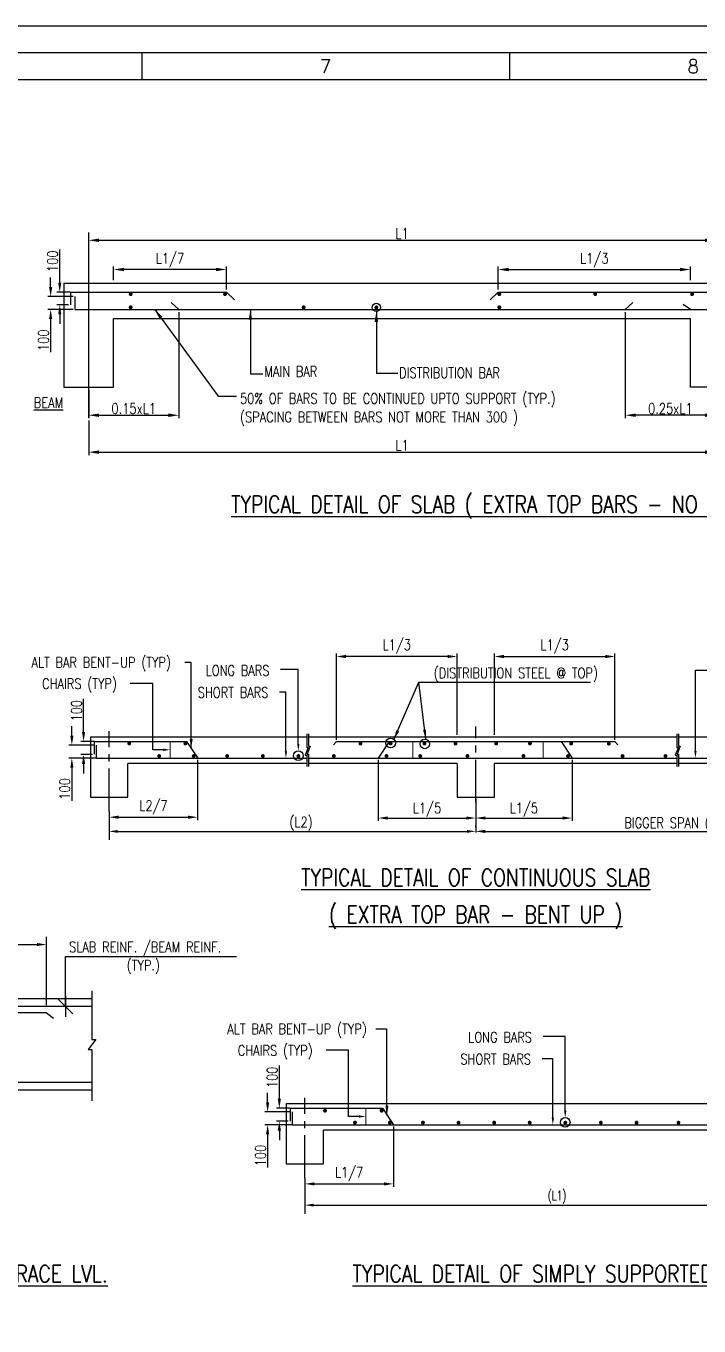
# Model space of a CAD drawing. Extents: x 455722 to 896904, y -439105 to -272741.
# Drawn here: x 567041 to 584731, y -306901 to -272741 of the extents above; entities that cross this region are included whole.
import ezdxf
from ezdxf.enums import TextEntityAlignment as Align

# ---------------------------------------------------------------- set-up
doc = ezdxf.new("R2010")
doc.units = 0
doc.header["$LTSCALE"] = 500
doc.header["$MEASUREMENT"] = 0
doc.linetypes.add('CENTER2', pattern=[1.125, 0.75, -0.125, 0.125, -0.125])
doc.layers.get('DEFPOINTS').update_dxf_attribs({"color": 4})
for name, color, linetype in [('BRAKE LINE', 8, 'Continuous'), ('CENTERLINE', 8, 'CENTER2'), ('col & circal', 8, 'CENTER2'), ('DIM', 5, 'Continuous'), ('dimention', 7, 'Continuous'), ('hat', 8, 'Continuous'), ('other', 5, 'Continuous'), ('PNA', 10, 'Continuous'), ('S-CONCRET LINE', 4, 'Continuous'), ('S-REINFORCEMENT', 6, 'Continuous'), ('S-SCHEDULE', 2, 'Continuous'), ('S-TEXT-1', 4, 'Continuous'), ('S-TITLE', 6, 'Continuous'), ('TXT', 4, 'Continuous')]:
    doc.layers.add(name, color=color, linetype=linetype)
doc.layers.add('LINE', color=253, linetype='Continuous', lineweight=18)
doc.styles.add('ROMANS', font='simplex.shx', dxfattribs={"width": 0.8, "height": 275, "bigfont": 'bigfont.shx'})
doc.styles.add('ROMENT', font='simplex.shx', dxfattribs={"bigfont": 'bigfont.shx'})
doc.dimstyles.new('5', dxfattribs={"dimtxt": 250, "dimasz": 250, "dimexe": 60, "dimexo": 60, "dimgap": 150, "dimtad": 1, "dimdec": 0, "dimlfac": 0.2, "dimzin": 0, "dimdsep": 46, "dimtxsty": 'ROMANS', "dimcen": -250, "dimclrd": 5, "dimclre": 5, "dimclrt": 4, "dimadec": 0, "dimazin": 0, "dimtfac": 1, "dimtdec": 0, "dimtix": 1, "dimtofl": 0, "dimtmove": 2, "dimatfit": 3, "dimfxl": 0, "dimtolj": 1, "dimtzin": 0, "dimarcsym": 0})
doc.dimstyles.new('Copy of INT2TIMES', dxfattribs={"dimtxt": 300, "dimasz": 275, "dimexe": 75, "dimexo": 75, "dimgap": 40, "dimtad": 1, "dimdec": 0, "dimlfac": 0.5, "dimrnd": 5, "dimzin": 0, "dimdsep": 46, "dimtxsty": 'ROMANS', "dimcen": -1, "dimclrd": 5, "dimclre": 5, "dimclrt": 4, "dimadec": 0, "dimazin": 0, "dimtfac": 1, "dimtdec": 0, "dimtix": 1, "dimtofl": 0, "dimtmove": 2, "dimatfit": 3, "dimfxl": 0, "dimtolj": 1, "dimtzin": 0, "dimarcsym": 0})
doc.dimstyles.new('Copy(2) of Standard', dxfattribs={"dimtxt": 300, "dimasz": 250, "dimexe": 75, "dimexo": 50, "dimgap": 50, "dimtad": 1, "dimdec": 0, "dimrnd": 5, "dimzin": 0, "dimdsep": 46, "dimtxsty": 'ROMANS', "dimcen": 0, "dimclrd": 5, "dimclre": 5, "dimclrt": 4, "dimadec": 0, "dimazin": 0, "dimtfac": 1, "dimtdec": 0, "dimtofl": 0, "dimtmove": 0, "dimatfit": 3, "dimfxl": 0, "dimtolj": 1, "dimtzin": 0, "dimarcsym": 0})
doc.dimstyles.new('dim25', dxfattribs={"dimtxt": 250, "dimasz": 250, "dimexe": 200, "dimexo": 200, "dimgap": 100, "dimtad": 1, "dimdec": 0, "dimlfac": 0.25, "dimzin": 0, "dimdsep": 46, "dimtxsty": 'ROMANS', "dimcen": 0, "dimclrd": 5, "dimclre": 5, "dimclrt": 4, "dimadec": 0, "dimazin": 0, "dimtfac": 1, "dimtdec": 0, "dimtix": 1, "dimtofl": 0, "dimtmove": 2, "dimatfit": 3, "dimfxl": 0, "dimtolj": 1, "dimtzin": 0, "dimlwd": -1, "dimlwe": -1, "dimarcsym": 0})
doc.dimstyles.new('INT$7', dxfattribs={"dimtxt": 9, "dimasz": 8, "dimexe": 8, "dimexo": 3, "dimgap": 2, "dimtad": 1, "dimdec": 0, "dimzin": 0, "dimdsep": 46, "dimtxsty": 'ROMANS', "dimblk": 'DIMTICK', "dimcen": -0.25, "dimclrd": 5, "dimclre": 5, "dimclrt": 4, "dimadec": 0, "dimazin": 0, "dimtfac": 1, "dimtdec": 0, "dimtix": 1, "dimtofl": 0, "dimtmove": 2, "dimatfit": 3, "dimldrblk": 'DIMTICK', "dimfxl": 0, "dimtolj": 1, "dimtzin": 0, "dimarcsym": 0})
doc.dimstyles.new('INT1', dxfattribs={"dimtxt": 250, "dimasz": 250, "dimexe": 150, "dimexo": 60, "dimgap": 75, "dimtad": 1, "dimdec": 0, "dimzin": 0, "dimdsep": 46, "dimtxsty": 'ROMANS', "dimcen": -250, "dimclrd": 5, "dimclre": 5, "dimclrt": 4, "dimadec": 0, "dimazin": 0, "dimtfac": 1, "dimtdec": 0, "dimtix": 1, "dimtofl": 0, "dimtmove": 2, "dimatfit": 3, "dimfxl": 0, "dimtolj": 1, "dimtzin": 0, "dimarcsym": 0})

# ---------------------------------------------------------------- blocks, each defined once
blk = doc.blocks.new('A1')
at = {"flags": 128}
blk.add_lwpolyline([(0, 0), (82779, 0), (82779, 58231), (0, 58231)], close=True, dxfattribs=at)
at = {"layer": 'PNA'}
for p, q in [((41389, 57739), (41389, 57247)), ((48124, 57739), (48124, 57247))]:
    blk.add_line(p, q, dxfattribs=at)
at = {"layer": 'PNA', "color": 1}
for points in [[(984, 492), (82287, 492), (82287, 57739), (984, 57739)], [(1969, 984), (81794, 984), (81794, 57247), (1969, 57247)]]:
    blk.add_lwpolyline(points, close=True, dxfattribs=at)
at = {"layer": 'PNA', "style": 'ROMANS'}
for s, p in [('7', (44757, 57493)), ('8', (51491, 57493))]:
    blk.add_text(s, height=246, dxfattribs=at).set_placement(p, align=Align.MIDDLE)
blk = doc.blocks.new('*D52')
at = {"layer": 'DEFPOINTS', "color": 0}
for p in [(588572, -293343), (578862, -293934), (588572, -293904)]:
    blk.add_point(p, dxfattribs=at)
at = {"layer": 'DIM', "color": 5, "lineweight": -2}
for p, q in [((578862, -293784), (578862, -293754)), ((588572, -293493), (588572, -294054)), ((579112, -293904), (588322, -293904))]:
    blk.add_line(p, q, dxfattribs=at)
at = {"layer": 'DIM', "color": 5}
for points in [[(579112, -293863), (579112, -293946), (578862, -293904)], [(588322, -293863), (588322, -293946), (588572, -293904)]]:
    blk.add_solid(points, dxfattribs=at)
blk = doc.blocks.new('*D53')
at = {"layer": 'DEFPOINTS', "color": 0, "linetype": 'ByBlock'}
for p in [(582521, -289309), (579353, -291416), (582521, -291545)]:
    blk.add_point(p, dxfattribs=at)
at = {"layer": 'TXT', "color": 5, "linetype": 'ByBlock', "lineweight": -2}
for p, q in [((579353, -291366), (579353, -289234)), ((582521, -291495), (582521, -289234))]:
    blk.add_line(p, q, dxfattribs=at)
at = {"layer": 'TXT', "color": 5, "lineweight": -2}
blk.add_line((579603, -289309), (582271, -289309), dxfattribs=at)
at = {"layer": 'TXT', "color": 5, "linetype": 'ByBlock'}
for points in [[(579603, -289267), (579603, -289351), (579353, -289309)], [(582271, -289267), (582271, -289351), (582521, -289309)]]:
    blk.add_solid(points, dxfattribs=at)
at = {"layer": 'TXT', "color": 4, "linetype": 'ByBlock', "insert": (580937, -289049), "char_height": 275, "attachment_point": 5, "style": 'ROMANS'}
blk.add_mtext('\\A1;L1/3', dxfattribs=at)
blk = doc.blocks.new('*D54')
at = {"layer": 'DEFPOINTS', "color": 0}
for p in [(581395, -291976), (578862, -293006), (581395, -293554)]:
    blk.add_point(p, dxfattribs=at)
at = {"layer": 'DIM', "color": 5, "lineweight": -2}
for p, q in [((581395, -292026), (581395, -293629)), ((578862, -293056), (578862, -293629)), ((579112, -293554), (581145, -293554))]:
    blk.add_line(p, q, dxfattribs=at)
at = {"layer": 'DIM', "color": 5}
for points in [[(579112, -293512), (579112, -293595), (578862, -293554)], [(581145, -293512), (581145, -293595), (581395, -293554)]]:
    blk.add_solid(points, dxfattribs=at)
at = {"layer": 'DIM', "color": 4, "insert": (580128, -293334), "char_height": 275, "attachment_point": 5, "style": 'ROMANS'}
blk.add_mtext('\\A1;L1/5', dxfattribs=at)
blk = doc.blocks.new('*D55')
at = {"layer": 'DEFPOINTS', "color": 0}
for p in [(576299, -291976), (578862, -293006), (578862, -293554)]:
    blk.add_point(p, dxfattribs=at)
at = {"layer": 'DIM', "color": 5, "lineweight": -2}
for p, q in [((576299, -292026), (576299, -293629)), ((578862, -293056), (578862, -293629)), ((576549, -293554), (578612, -293554))]:
    blk.add_line(p, q, dxfattribs=at)
at = {"layer": 'DIM', "color": 5}
for points in [[(576549, -293512), (576549, -293595), (576299, -293554)], [(578612, -293512), (578612, -293595), (578862, -293554)]]:
    blk.add_solid(points, dxfattribs=at)
at = {"layer": 'DIM', "color": 4, "insert": (577581, -293334), "char_height": 275, "attachment_point": 5, "style": 'ROMANS'}
blk.add_mtext('\\A1;L1/5', dxfattribs=at)
blk = doc.blocks.new('*D56')
at = {"layer": 'DEFPOINTS', "color": 0}
for p in [(571553, -291976), (569226, -293376), (571553, -293532)]:
    blk.add_point(p, dxfattribs=at)
at = {"layer": 'DIM', "color": 5, "lineweight": -2}
for p, q in [((571553, -292026), (571553, -293607)), ((569226, -293426), (569226, -293607)), ((569476, -293532), (571303, -293532))]:
    blk.add_line(p, q, dxfattribs=at)
at = {"layer": 'DIM', "color": 5}
for points in [[(569476, -293490), (569476, -293573), (569226, -293532)], [(571303, -293490), (571303, -293573), (571553, -293532)]]:
    blk.add_solid(points, dxfattribs=at)
at = {"layer": 'DIM', "color": 4, "insert": (570390, -293272), "char_height": 275, "attachment_point": 5, "style": 'ROMANS'}
blk.add_mtext('\\A1;L2/7', dxfattribs=at)
blk = doc.blocks.new('*D57')
at = {"layer": 'DEFPOINTS', "color": 0, "linetype": 'ByBlock'}
for p in [(575202, -289309), (575202, -291545), (578371, -291416)]:
    blk.add_point(p, dxfattribs=at)
at = {"layer": 'TXT', "color": 5, "linetype": 'ByBlock', "lineweight": -2}
for p, q in [((575202, -291495), (575202, -289234)), ((578371, -291366), (578371, -289234))]:
    blk.add_line(p, q, dxfattribs=at)
at = {"layer": 'TXT', "color": 5, "lineweight": -2}
blk.add_line((578121, -289309), (575452, -289309), dxfattribs=at)
at = {"layer": 'TXT', "color": 5, "linetype": 'ByBlock'}
for points in [[(575452, -289267), (575452, -289351), (575202, -289309)], [(578121, -289267), (578121, -289351), (578371, -289309)]]:
    blk.add_solid(points, dxfattribs=at)
at = {"layer": 'TXT', "color": 4, "linetype": 'ByBlock', "insert": (576786, -289049), "char_height": 275, "attachment_point": 5, "style": 'ROMANS'}
blk.add_mtext('\\A1;L1/3', dxfattribs=at)
blk = doc.blocks.new('*D61')
at = {"layer": 'DEFPOINTS', "color": 0, "linetype": 'ByBlock'}
for p in [(568554, -291545), (568882, -291545), (568837, -291880)]:
    blk.add_point(p, dxfattribs=at)
at = {"layer": 'TXT', "color": 5, "linetype": 'ByBlock', "lineweight": -2}
for p, q in [((568554, -291295), (568554, -290421)), ((568832, -291545), (568479, -291545)), ((568787, -291880), (568479, -291880)), ((568554, -292130), (568554, -292380))]:
    blk.add_line(p, q, dxfattribs=at)
at = {"layer": 'TXT', "color": 5, "linetype": 'ByBlock'}
for points in [[(568513, -291295), (568596, -291295), (568554, -291545)], [(568513, -292130), (568596, -292130), (568554, -291880)]]:
    blk.add_solid(points, dxfattribs=at)
at = {"layer": 'TXT', "color": 4, "linetype": 'ByBlock', "insert": (568367, -290733), "char_height": 275, "attachment_point": 5, "rotation": 90, "style": 'ROMANS'}
blk.add_mtext('\\A1;100', dxfattribs=at)
blk = doc.blocks.new('*D62')
at = {"layer": 'DEFPOINTS', "color": 0}
for p in [(568889, -291641), (568246, -291976), (568934, -291976)]:
    blk.add_point(p, dxfattribs=at)
at = {"layer": 'DIM', "color": 5, "lineweight": -2}
for p, q in [((568246, -291391), (568246, -291141)), ((568839, -291641), (568171, -291641)), ((568884, -291976), (568171, -291976)), ((568246, -292226), (568246, -293100))]:
    blk.add_line(p, q, dxfattribs=at)
at = {"layer": 'DIM', "color": 5}
for points in [[(568205, -291391), (568288, -291391), (568246, -291641)], [(568205, -292226), (568288, -292226), (568246, -291976)]]:
    blk.add_solid(points, dxfattribs=at)
at = {"layer": 'DIM', "color": 4, "insert": (568059, -292788), "char_height": 275, "attachment_point": 5, "rotation": 90, "style": 'ROMANS'}
blk.add_mtext('\\A1;100', dxfattribs=at)
blk = doc.blocks.new('*D63')
at = {"layer": 'DEFPOINTS', "color": 0}
for p in [(576699, -301611), (574372, -303011), (576699, -303167)]:
    blk.add_point(p, dxfattribs=at)
at = {"layer": 'DIM', "color": 5, "lineweight": -2}
for p, q in [((576699, -301661), (576699, -303242)), ((574372, -303061), (574372, -303242)), ((574622, -303167), (576449, -303167))]:
    blk.add_line(p, q, dxfattribs=at)
at = {"layer": 'DIM', "color": 5}
for points in [[(574622, -303125), (574622, -303209), (574372, -303167)], [(576449, -303125), (576449, -303209), (576699, -303167)]]:
    blk.add_solid(points, dxfattribs=at)
at = {"layer": 'DIM', "color": 4, "insert": (575535, -302908), "char_height": 275, "attachment_point": 5, "style": 'ROMANS'}
blk.add_mtext('\\A1;L1/7', dxfattribs=at)
blk = doc.blocks.new('*D64')
at = {"layer": 'DEFPOINTS', "color": 0}
for p in [(573700, -301180), (574027, -301180), (573982, -301515)]:
    blk.add_point(p, dxfattribs=at)
at = {"layer": 'DIM', "color": 5, "lineweight": -2}
for p, q in [((573700, -300930), (573700, -300056)), ((573977, -301180), (573625, -301180)), ((573932, -301515), (573625, -301515)), ((573700, -301765), (573700, -302015))]:
    blk.add_line(p, q, dxfattribs=at)
at = {"layer": 'DIM', "color": 5}
for points in [[(573658, -300930), (573742, -300930), (573700, -301180)], [(573658, -301765), (573742, -301765), (573700, -301515)]]:
    blk.add_solid(points, dxfattribs=at)
at = {"layer": 'DIM', "color": 4, "insert": (573512, -300368), "char_height": 275, "attachment_point": 5, "rotation": 90, "style": 'ROMANS'}
blk.add_mtext('\\A1;100', dxfattribs=at)
blk = doc.blocks.new('*D65')
at = {"layer": 'DEFPOINTS', "color": 0}
for p in [(574035, -301277), (573392, -301611), (574080, -301611)]:
    blk.add_point(p, dxfattribs=at)
at = {"layer": 'DIM', "color": 5, "lineweight": -2}
for p, q in [((573392, -301027), (573392, -300777)), ((573985, -301277), (573317, -301277)), ((574030, -301611), (573317, -301611)), ((573392, -301861), (573392, -302735))]:
    blk.add_line(p, q, dxfattribs=at)
at = {"layer": 'DIM', "color": 5}
for points in [[(573350, -301027), (573434, -301027), (573392, -301277)], [(573350, -301861), (573434, -301861), (573392, -301611)]]:
    blk.add_solid(points, dxfattribs=at)
at = {"layer": 'DIM', "color": 4, "insert": (573205, -302423), "char_height": 275, "attachment_point": 5, "rotation": 90, "style": 'ROMANS'}
blk.add_mtext('\\A1;100', dxfattribs=at)
blk = doc.blocks.new('DIMTICK')
for p, q in [((-1, 0), (1, 0)), ((0, 1), (0, -1))]:
    blk.add_line(p, q)
at = {"color": 2, "const_width": 0.1}
blk.add_lwpolyline([(0.71, 0.71), (-0.71, -0.71)], dxfattribs=at)
blk = doc.blocks.new('*D127')
at = {"layer": 'DEFPOINTS', "color": 0, "ltscale": 2}
for p in [(569343, -279140), (569343, -279495), (572308, -279736)]:
    blk.add_point(p, dxfattribs=at)
at = {"layer": 'DIM', "color": 5, "lineweight": -2, "ltscale": 2}
for p, q in [((569343, -279420), (569343, -279065)), ((572308, -279661), (572308, -279065)), ((572033, -279140), (569618, -279140))]:
    blk.add_line(p, q, dxfattribs=at)
at = {"layer": 'DIM', "color": 5, "ltscale": 2}
for points in [[(569618, -279095), (569618, -279186), (569343, -279140)], [(572033, -279095), (572033, -279186), (572308, -279140)]]:
    blk.add_solid(points, dxfattribs=at)
at = {"layer": 'DIM', "color": 4, "ltscale": 2, "insert": (570826, -278891), "char_height": 275, "attachment_point": 5, "style": 'ROMANS'}
blk.add_mtext('\\A1;L1/7', dxfattribs=at)
blk = doc.blocks.new('*D128')
at = {"layer": 'DEFPOINTS', "color": 0, "ltscale": 2}
for p in [(584508, -279140), (579453, -279736), (584508, -279495)]:
    blk.add_point(p, dxfattribs=at)
at = {"layer": 'DIM', "color": 5, "lineweight": -2, "ltscale": 2}
for p, q in [((579453, -279661), (579453, -279065)), ((584508, -279420), (584508, -279065)), ((579728, -279140), (584233, -279140))]:
    blk.add_line(p, q, dxfattribs=at)
at = {"layer": 'DIM', "color": 5, "ltscale": 2}
for points in [[(579728, -279095), (579728, -279186), (579453, -279140)], [(584233, -279095), (584233, -279186), (584508, -279140)]]:
    blk.add_solid(points, dxfattribs=at)
at = {"layer": 'DIM', "color": 4, "ltscale": 2, "insert": (581980, -278891), "char_height": 275, "attachment_point": 5, "style": 'ROMANS'}
blk.add_mtext('\\A1;L1/3', dxfattribs=at)
blk = doc.blocks.new('*D131')
at = {"layer": 'DEFPOINTS', "color": 0, "ltscale": 2}
for p in [(585162, -278372), (568689, -279495), (585162, -279495)]:
    blk.add_point(p, dxfattribs=at)
at = {"layer": 'DIM', "color": 5, "lineweight": -2, "ltscale": 2}
for p, q in [((568689, -279420), (568689, -278297)), ((568964, -278372), (584887, -278372)), ((585162, -279420), (585162, -278297))]:
    blk.add_line(p, q, dxfattribs=at)
at = {"layer": 'DIM', "color": 5, "ltscale": 2}
for points in [[(568964, -278326), (568964, -278418), (568689, -278372)], [(584887, -278326), (584887, -278418), (585162, -278372)]]:
    blk.add_solid(points, dxfattribs=at)
at = {"layer": 'DIM', "color": 4, "ltscale": 2, "insert": (576926, -278194), "char_height": 275, "attachment_point": 5, "style": 'ROMANS'}
blk.add_mtext('\\A1;L1', dxfattribs=at)
blk = doc.blocks.new('*D160')
at = {"layer": 'DEFPOINTS', "color": 0, "ltscale": 2}
for p in [(571058, -280187), (568689, -282235), (571058, -282969)]:
    blk.add_point(p, dxfattribs=at)
at = {"layer": 'DIM', "color": 5, "lineweight": -2, "ltscale": 2}
for p, q in [((571058, -280262), (571058, -283044)), ((568689, -282310), (568689, -283044)), ((568964, -282969), (570783, -282969))]:
    blk.add_line(p, q, dxfattribs=at)
at = {"layer": 'DIM', "color": 5, "ltscale": 2}
for points in [[(568964, -282923), (568964, -283015), (568689, -282969)], [(570783, -282923), (570783, -283015), (571058, -282969)]]:
    blk.add_solid(points, dxfattribs=at)
at = {"layer": 'DIM', "color": 4, "ltscale": 2, "insert": (569873, -282792), "char_height": 275, "attachment_point": 5, "style": 'ROMANS'}
blk.add_mtext('\\A1;0.15xL1', dxfattribs=at)
blk = doc.blocks.new('*D161')
at = {"layer": 'DEFPOINTS', "color": 0, "ltscale": 2}
for p in [(582793, -280187), (585162, -282235), (582793, -282969)]:
    blk.add_point(p, dxfattribs=at)
at = {"layer": 'DIM', "color": 5, "lineweight": -2, "ltscale": 2}
for p, q in [((582793, -280262), (582793, -283044)), ((585162, -282310), (585162, -283044)), ((584887, -282969), (583068, -282969))]:
    blk.add_line(p, q, dxfattribs=at)
at = {"layer": 'DIM', "color": 5, "ltscale": 2}
for points in [[(583068, -282923), (583068, -283015), (582793, -282969)], [(584887, -282923), (584887, -283015), (585162, -282969)]]:
    blk.add_solid(points, dxfattribs=at)
at = {"layer": 'DIM', "color": 4, "ltscale": 2, "insert": (583978, -282792), "char_height": 275, "attachment_point": 5, "style": 'ROMANS'}
blk.add_mtext('\\A1;0.25xL1', dxfattribs=at)
blk = doc.blocks.new('*D162')
at = {"layer": 'DEFPOINTS', "color": 0, "ltscale": 2}
for p in [(585162, -282235), (568689, -283032), (585162, -283940)]:
    blk.add_point(p, dxfattribs=at)
at = {"layer": 'DIM', "color": 5, "lineweight": -2, "ltscale": 2}
for p, q in [((585162, -282310), (585162, -284015)), ((568689, -283107), (568689, -284015)), ((568964, -283940), (584887, -283940))]:
    blk.add_line(p, q, dxfattribs=at)
at = {"layer": 'DIM', "color": 5, "ltscale": 2}
for points in [[(568964, -283894), (568964, -283985), (568689, -283940)], [(584887, -283894), (584887, -283985), (585162, -283940)]]:
    blk.add_solid(points, dxfattribs=at)
at = {"layer": 'DIM', "color": 4, "ltscale": 2, "insert": (576926, -283762), "char_height": 275, "attachment_point": 5, "style": 'ROMANS'}
blk.add_mtext('\\A1;L1', dxfattribs=at)
blk = doc.blocks.new('*D170')
at = {"layer": 'DEFPOINTS', "color": 0}
for p in [(567579, -296877), (561509, -298794), (567579, -298674)]:
    blk.add_point(p, dxfattribs=at)
at = {"layer": 'DIM', "color": 5}
for p, q in [((561509, -298594), (561509, -296677)), ((567579, -298474), (567579, -296677)), ((561759, -296877), (567329, -296877))]:
    blk.add_line(p, q, dxfattribs=at)
for points in [[(561759, -296835), (561759, -296918), (561509, -296877)], [(567329, -296835), (567329, -296918), (567579, -296877)]]:
    blk.add_solid(points, dxfattribs=at)
at = {"layer": 'DIM', "color": 4, "char_height": 275, "style": 'ROMANS'}
for s, insert, attachment_point in [('\\A1;Ld', (564544, -296777), 8), ('\\A1;(TYP)', (564544, -296977), 2)]:
    blk.add_mtext(s, dxfattribs=dict(at, insert=insert, attachment_point=attachment_point))
blk = doc.blocks.new('*D213')
at = {"layer": 'DEFPOINTS', "color": 0, "linetype": 'ByBlock'}
for p in [(567928, -279736), (568255, -279736), (568210, -280071)]:
    blk.add_point(p, dxfattribs=at)
at = {"layer": 'TXT', "color": 5, "linetype": 'ByBlock', "lineweight": -2}
for p, q in [((567928, -279486), (567928, -278612)), ((568205, -279736), (567853, -279736)), ((568160, -280071), (567853, -280071)), ((567928, -280321), (567928, -280571))]:
    blk.add_line(p, q, dxfattribs=at)
at = {"layer": 'TXT', "color": 5, "linetype": 'ByBlock'}
for points in [[(567886, -279486), (567970, -279486), (567928, -279736)], [(567886, -280321), (567970, -280321), (567928, -280071)]]:
    blk.add_solid(points, dxfattribs=at)
at = {"layer": 'TXT', "color": 4, "linetype": 'ByBlock', "insert": (567740, -278924), "char_height": 275, "attachment_point": 5, "rotation": 90, "style": 'ROMANS'}
blk.add_mtext('\\A1;100', dxfattribs=at)
blk = doc.blocks.new('*D214')
at = {"layer": 'DEFPOINTS', "color": 0}
for p in [(568333, -279852), (567689, -280187), (568333, -280187)]:
    blk.add_point(p, dxfattribs=at)
at = {"layer": 'DIM', "color": 5, "lineweight": -2}
for p, q in [((567689, -279602), (567689, -279352)), ((568283, -279852), (567614, -279852)), ((568283, -280187), (567614, -280187)), ((567689, -280437), (567689, -281311))]:
    blk.add_line(p, q, dxfattribs=at)
at = {"layer": 'DIM', "color": 5}
for points in [[(567647, -279602), (567730, -279602), (567689, -279852)], [(567647, -280437), (567730, -280437), (567689, -280187)]]:
    blk.add_solid(points, dxfattribs=at)
at = {"layer": 'DIM', "color": 4, "insert": (567501, -280999), "char_height": 275, "attachment_point": 5, "rotation": 90, "style": 'ROMANS'}
blk.add_mtext('\\A1;100', dxfattribs=at)

msp = doc.modelspace()

# ---------------------------------------------------------------- linework, layer by layer
at = {"layer": 'BRAKE LINE', "ltscale": 2, "elevation": 0}
msp.add_lwpolyline([(568769.562, -298090.792), (568769.562, -299373.298), (568875.921, -299373.298), (568671.384, -299635.386), (568769.562, -299635.386), (568769.562, -300985.694)], dxfattribs=at)
at = {"layer": 'CENTERLINE', "ltscale": 3}
for p, q in [((569226.192, -293379.379), (569226.192, -291274.655)), ((578862.204, -293146.454), (578862.204, -291149.172)), ((574371.879, -303014.764), (574371.879, -300910.04))]:
    msp.add_line(p, q, dxfattribs=at)
at = {"layer": 'col & circal', "linetype": 'CENTER2', "ltscale": 50}
msp.add_line((568688.876, -283032.067), (568688.876, -278170.037), dxfattribs=at)
at = {"layer": 'DIM', "color": 5}
for p, q in [((574198.049, -289654.739), (573727.879, -289654.739)), ((584636.573, -289665.689), (585630.37, -289665.689)), ((570375.544, -290020.816), (569782.441, -290020.816)), ((573872.669, -290247.376), (573705.111, -290247.376)), ((570649.045, -291760.331), (570375.544, -291760.331)), ((581214.289, -299290.124), (580630.076, -299290.124)), ((575521.231, -299656.2), (574928.128, -299656.2)), ((580888.909, -299882.761), (580607.309, -299882.761)), ((575794.733, -301395.716), (575521.231, -301395.716))]:
    msp.add_line(p, q, dxfattribs=at)
at = {"layer": 'DIM'}
for p, q in [((574198.049, -291608.407), (574198.049, -289654.739)), ((584636.573, -291795.774), (584636.573, -289665.689)), ((570375.544, -291760.331), (570375.544, -290020.816)), ((573872.669, -291795.774), (573872.669, -290247.376)), ((578862.204, -293394.031), (578862.204, -293934.381)), ((569452.119, -293904.296), (578636.276, -293904.296)), ((581214.289, -301243.792), (581214.289, -299290.124)), ((575521.231, -301395.716), (575521.231, -299656.2)), ((580888.909, -301431.159), (580888.909, -299882.761)), ((574597.807, -303724.68), (587526.617, -303724.68))]:
    msp.add_line(p, q, dxfattribs=at)
at = {"layer": 'DIM', "color": 8}
for points in [[(574420.325, -291343.031), (574420.325, -291696.119), (574460.995, -291696.119), (574381.303, -291901.807), (574420.325, -291901.807), (574420.325, -292199.031)], [(574466.825, -291342.982), (574466.825, -291666.619), (574507.495, -291666.619), (574427.803, -291872.307), (574466.825, -291872.307), (574466.825, -292198.798)], [(584147.325, -291343.031), (584147.325, -291696.119), (584187.995, -291696.119), (584108.303, -291901.807), (584147.325, -291901.807), (584147.325, -292199.031)], [(584193.825, -291342.982), (584193.825, -291666.619), (584234.495, -291666.619), (584154.803, -291872.307), (584193.825, -291872.307), (584193.825, -292198.798)]]:
    msp.add_lwpolyline(points, dxfattribs=at)
at = {"layer": 'DIM'}
msp.add_solid([(578636.276, -293866.634), (578636.276, -293941.943), (578862.204, -293904.296)], dxfattribs=at)
at = {"layer": 'dimention', "color": 5, "linetype": 'ByBlock'}
for p, q in [((569226.192, -293379.379), (569226.192, -294130.211)), ((574371.879, -303014.764), (574371.879, -303950.596))]:
    msp.add_line(p, q, dxfattribs=at)
at = {"layer": 'dimention', "color": 5}
for points in [[(574168.002, -291608.407), (574228.083, -291608.407), (574198.049, -291788.666)], [(573842.626, -291798.26), (573902.716, -291798.26), (573872.669, -291978.528)], [(584666.62, -291795.774), (584606.529, -291795.774), (584636.573, -291976.041)], [(581184.242, -301243.792), (581244.323, -301243.792), (581214.289, -301424.051)], [(580858.866, -301431.159), (580918.956, -301431.159), (580888.909, -301611.426)]]:
    msp.add_solid(points, dxfattribs=at)
at = {"layer": 'dimention', "color": 5, "linetype": 'ByBlock'}
for points in [[(569452.119, -293866.634), (569452.119, -293941.943), (569226.192, -293904.296)], [(574597.807, -303687.018), (574597.807, -303762.328), (574371.879, -303724.68)]]:
    msp.add_solid(points, dxfattribs=at)
at = {"layer": 'hat'}
for centre, radius in [((576249.901, -280134.446), 107.407), ((576626.868, -291582.04), 126.431), ((577523.78, -291605.426), 126.431), ((574198.049, -291915.103), 126.431), ((581214.289, -301550.488), 126.431)]:
    msp.add_circle(centre, radius, dxfattribs=at)
at = {"layer": 'LINE'}
for p, q in [((570829.304, -291544.632), (570829.304, -291976.041)), ((577206.327, -291544.632), (577206.327, -291976.041)), ((580632.044, -291544.632), (580632.044, -291976.041)), ((575974.991, -301180.017), (575974.991, -301611.426))]:
    msp.add_line(p, q, dxfattribs=at)
at = {"layer": 'other'}
for points in [[(570649.045, -291730.299), (570649.045, -291790.378), (570829.304, -291760.331)], [(575794.733, -301365.684), (575794.733, -301425.762), (575974.991, -301395.716)]]:
    msp.add_solid(points, dxfattribs=at)
at = {"layer": 'S-CONCRET LINE', "color": 130}
for p, q in [((568034.494, -279494.65), (591919.017, -279494.65)), ((568034.494, -279494.65), (568034.494, -282234.842)), ((569343.257, -280428.286), (584507.8, -280428.286)), ((569343.257, -282234.842), (569343.257, -280428.286)), ((584507.8, -282234.842), (584507.8, -280428.286)), ((568034.494, -282234.842), (569343.257, -282234.842)), ((585816.564, -282234.842), (584507.8, -282234.842)), ((568734.936, -291416.332), (574420.325, -291416.332)), ((568734.936, -291416.332), (568734.936, -293005.976)), ((574466.825, -291416.332), (584147.325, -291416.332)), ((584193.825, -291416.332), (591218.576, -291416.332)), ((569717.439, -293005.976), (569717.439, -292117.647)), ((574420.325, -292117.647), (569717.439, -292117.647)), ((578370.533, -292117.647), (574466.825, -292117.647)), ((578370.533, -292117.647), (578370.533, -293005.976)), ((584147.325, -292117.647), (579353.036, -292117.647)), ((579353.036, -293005.976), (579353.036, -292117.647)), ((588078.873, -292117.647), (584193.825, -292117.647)), ((568734.936, -293005.976), (569717.439, -293005.976)), ((578370.533, -293005.976), (579353.036, -293005.976)), ((573880.624, -301051.717), (588243.376, -301051.717)), ((573880.624, -301051.717), (573880.624, -302641.36)), ((574863.126, -302641.36), (574863.126, -301753.032)), ((587260.874, -301753.032), (574863.126, -301753.032)), ((573880.624, -302641.36), (574863.126, -302641.36))]:
    msp.add_line(p, q, dxfattribs=at)
at = {"layer": 'S-CONCRET LINE', "color": 130, "linetype": 'Continuous'}
for p, q in [((568773.653, -298304.342), (557106.077, -298304.342)), ((568773.653, -300704.342), (564349.434, -300704.342))]:
    msp.add_line(p, q, dxfattribs=at)
at = {"layer": 'S-REINFORCEMENT', "linetype": 'ByBlock', "ltscale": 6}
for p, q in [((568210.293, -279735.894), (568210.293, -280070.785)), ((568210.293, -279735.894), (572307.917, -279735.894)), ((572307.917, -279735.894), (572522.666, -279932.593)), ((568332.66, -280187.041), (568332.66, -279852.151)), ((570857.808, -280003.763), (571057.904, -280187.041)), ((582993.25, -280003.763), (582793.153, -280187.041)), ((584507.8, -280187.041), (584317.838, -280056.252)), ((568332.66, -280187.041), (591919.017, -280187.041))]:
    msp.add_line(p, q, dxfattribs=at)
at = {"layer": 'S-REINFORCEMENT'}
for p, q in [((568836.544, -291544.632), (571262.666, -291544.632)), ((568836.544, -291544.632), (568836.544, -291879.523)), ((568888.832, -291641.146), (568888.832, -291976.041)), ((571262.666, -291544.632), (571553.37, -291976.041)), ((575202.405, -291544.632), (575126.32, -291626.157)), ((575202.405, -291544.632), (582521.346, -291544.632)), ((576590.046, -291544.632), (576299.349, -291976.041)), ((581104.038, -291544.632), (581394.743, -291976.041)), ((582521.346, -291544.632), (582597.432, -291626.157)), ((568888.832, -291976.041), (574420.325, -291976.041)), ((574466.825, -291976.041), (584147.325, -291976.041)), ((584193.825, -291976.041), (588978.935, -291976.041)), ((573982.232, -301180.017), (576408.354, -301180.017)), ((573982.232, -301180.017), (573982.232, -301514.908)), ((574034.519, -301276.53), (574034.519, -301611.426)), ((576408.354, -301180.017), (576699.058, -301611.426)), ((574034.519, -301611.426), (588089.481, -301611.426))]:
    msp.add_line(p, q, dxfattribs=at)
at = {"layer": 'S-REINFORCEMENT', "linetype": 'Continuous'}
for p, q in [((568773.653, -298504.342), (557106.077, -298504.342)), ((567578.528, -298674.11), (567766.568, -298812.882)), ((568773.653, -300504.342), (557106.077, -300504.342))]:
    msp.add_line(p, q, dxfattribs=at)
at = {"layer": 'S-REINFORCEMENT', "const_width": 50.698, "elevation": 0}
for points in [[(569766.379, -279787.633, 1), (569817.071, -279787.633, 1)], [(572247.724, -279787.633, 1), (572298.416, -279787.633, 1)], [(579456.557, -279787.633, 1), (579507.248, -279787.633, 1)], [(581977.683, -279787.633, 1), (582028.374, -279787.633, 1)], [(584524.007, -279787.633, 1), (584574.699, -279787.633, 1)], [(569766.379, -280134.446, 1), (569817.071, -280134.446, 1)], [(574313.899, -280134.446, 1), (574364.591, -280134.446, 1)], [(576224.555, -280134.446, 1), (576275.247, -280134.446, 1)], [(579456.557, -280134.446, 1), (579507.248, -280134.446, 1)], [(574875.055, -301243.661, 1), (574925.747, -301243.661, 1)], [(576362.808, -301243.661, 1), (576413.5, -301243.661, 1)], [(575662.543, -301557.059, 1), (575713.235, -301557.059, 1)], [(576630.324, -301557.059, -1), (576579.62, -301557.059, -1)], [(577500.575, -301557.059, -1), (577449.872, -301557.059, -1)], [(578435.851, -301557.059, -1), (578385.148, -301557.059, -1)], [(579371.128, -301557.059, -1), (579320.424, -301557.059, -1)], [(580306.404, -301557.059, -1), (580255.7, -301557.059, -1)], [(581241.68, -301557.059, -1), (581190.977, -301557.059, -1)], [(582176.956, -301557.059, -1), (582126.253, -301557.059, -1)], [(583112.233, -301557.059, -1), (583061.529, -301557.059, -1)], [(584215.162, -301557.059, -1), (584164.458, -301557.059, -1)]]:
    msp.add_lwpolyline(points, format="xyb", close=True, dxfattribs=at)
at = {"layer": 'S-REINFORCEMENT', "linetype": 'ByBlock', "ltscale": 6, "elevation": 0}
msp.add_lwpolyline([(579238.204, -279932.593), (579452.953, -279735.894), (590871.411, -279735.894), (591086.16, -279932.593)], dxfattribs=at)
at = {"layer": 'S-REINFORCEMENT', "const_width": 50.698}
for points in [[(569729.368, -291595.448, 1), (569780.059, -291595.448, 1)], [(571205.212, -291595.542, 1), (571255.904, -291595.542, 1)], [(575806.732, -291596.17, 1), (575857.424, -291596.17, 1)], [(576598.794, -291596.343, 1), (576649.495, -291596.343, 1)], [(577489.945, -291595.843, 1), (577540.637, -291595.843, 1)], [(578305.358, -291595.843, 1), (578356.05, -291595.843, 1)], [(579425.963, -291595.843, -1), (579375.271, -291595.843, -1)], [(580312.614, -291596.343, -1), (580261.913, -291596.343, -1)], [(581395.114, -291596.343, -1), (581344.413, -291596.343, -1)], [(582333.501, -291598.843, 1), (582384.192, -291598.843, 1)], [(570516.856, -291924.16, 1), (570567.547, -291924.16, 1)], [(571474.844, -291924.16, -1), (571424.14, -291924.16, -1)], [(572354.887, -291924.16, -1), (572304.184, -291924.16, -1)], [(573290.164, -291924.16, -1), (573239.46, -291924.16, -1)], [(574225.44, -291924.16, -1), (574174.736, -291924.16, -1)], [(575106.47, -291924.16, 1), (575157.162, -291924.16, 1)], [(576492.098, -291924.16, 1), (576542.79, -291924.16, 1)], [(577379.243, -291924.16, 1), (577429.943, -291924.16, 1)], [(578618.212, -291924.16, 1), (578668.904, -291924.16, 1)], [(580092.953, -291921.674, 1), (580143.645, -291921.674, 1)], [(581262.375, -291925.162, 1), (581313.066, -291925.162, 1)], [(582696.884, -291925.162, 1), (582747.576, -291925.162, 1)], [(583824.873, -291925.162, 1), (583875.565, -291925.162, 1)]]:
    msp.add_lwpolyline(points, format="xyb", close=True, dxfattribs=at)
at = {"layer": 'S-REINFORCEMENT', "linetype": 'Continuous', "elevation": 0}
msp.add_lwpolyline([(567578.528, -298674.11), (561629.434, -298674.11, 0.414213562), (561509.434, -298794.11), (561509.434, -304410.281)], format="xyb", dxfattribs=at)

# ---------------------------------------------------------------- block references
at = {"xscale": 1.434849416022188, "yscale": 1.434849416022188, "zscale": 1.434849416022188}
msp.add_blockref('A1', (510695.778, -356294.5), dxfattribs=at)

# ---------------------------------------------------------------- texts
at = {"layer": 'S-SCHEDULE', "color": 4, "style": 'ROMANS', "width": 0.7}
msp.add_text(' (L1)', height=250, dxfattribs=at).set_placement((580939.741, -303487.965), align=Align.MIDDLE)
at = {"layer": 'S-TEXT-1', "style": 'ROMENT', "width": 0.8}
for s, p in [('MAIN BAR', (573305.012, -281957.086)), ('%%UBEAM', (567245.917, -282776.051)), ('SLAB REINF. /BEAM REINF. ', (568173.393, -297079.691)), ('(TYP.)', (569688.154, -297559.409))]:
    msp.add_text(s, height=275, dxfattribs=at).set_placement(p)
at = {"layer": 'S-TEXT-1', "linetype": 'ByBlock', "style": 'ROMANS', "width": 0.8}
for s, p in [('DISTRIBUTION BAR', (576848.699, -281992.917)), ('50%%% OF BARS TO BE CONTINUED UPTO SUPPORT (TYP.)', (572666.579, -282665.86)), ('(SPACING BETWEEN BARS NOT MORE THAN 300 )', (572666.579, -283153.894))]:
    msp.add_text(s, height=275, dxfattribs=at).set_placement(p)
for s, p in [('ALT BAR BENT-UP (TYP)', (569019.253, -289481.712)), ('(DISTRIBUTION STEEL @ TOP)', (579916.829, -289761.753)), (' (L2)', (574196.553, -293675.702)), ('BIGGER SPAN (L1)', (584128.053, -293699.915)), ('ALT BAR BENT-UP (TYP)', (574164.941, -299117.097))]:
    msp.add_text(s, height=275, dxfattribs=at).set_placement(p, align=Align.MIDDLE)
for s, p in [('LONG BARS', (571761.508, -289678.472)), ('CHAIRS (TYP)', (567462.535, -290024.586)), ('SHORT BARS', (571555.024, -290255.749)), ('CHAIRS (TYP)', (572608.222, -299659.971))]:
    msp.add_text(s, height=275, dxfattribs=at).set_placement(p, align=Align.MIDDLE_LEFT)
at = {"layer": 'S-TEXT-1', "style": 'ROMENT', "width": 0.8}
for s, p in [('LONG BARS', (578663.706, -299313.857)), ('SHORT BARS', (578457.222, -299891.134))]:
    msp.add_text(s, height=275, dxfattribs=at).set_placement(p, align=Align.MIDDLE_LEFT)
at = {"layer": 'S-TITLE', "style": 'ROMANS', "width": 0.8}
for s, p in [('%%UTYPICAL DETAIL OF SLAB ( EXTRA TOP BARS - NO BENT UP )', (579976.756, -285311.772)), ('%%UTYPICAL DETAIL OF CONTINUOUS SLAB', (578862.204, -295115.778)), ('%%U( EXTRA TOP BAR - BENT UP )', (578862.204, -296087.512)), ('%%UTYPICAL DETAILS OF COL. CLOSING AT TERRACE LVL.', (562849.434, -305528.298)), ('%%UTYPICAL DETAIL OF SIMPLY SUPPORTED SLAB', (581062, -305528.298))]:
    msp.add_text(s, height=450, dxfattribs=at).set_placement(p, align=Align.MIDDLE_CENTER)

# ---------------------------------------------------------------- dimensions: what is measured, and where the dimension line sits
at = {"layer": 'DIM', "ltscale": 2}
for base, p1, p2, text, picture, middle in [((585162.182, -278371.919), (568688.876, -279494.65), (585162.182, -279494.65), 'L1', '*D131', (576925.529, -278194.419)), ((569343.257, -279140.369), (572307.917, -279735.894), (569343.257, -279494.65), 'L1/7', '*D127', (570825.587, -278890.845)), ((571057.904, -282969.037), (568688.876, -282234.842), (571057.904, -280187.041), '0.15xL1', '*D160', (569873.39, -282791.537)), ((585162.182, -283939.537), (568688.876, -283032.067), (585162.182, -282234.842), 'L1', '*D162', (576925.529, -283762.037))]:
    dim = msp.add_linear_dim(base=base, p1=p1, p2=p2, text=text, dimstyle='Copy of INT2TIMES', dxfattribs=at)
    dim.commit()
    dim.dimension.update_dxf_attribs({"geometry": picture, "text_midpoint": middle})
for base, p1, p2, text, picture, middle in [((584507.8, -279140.369), (579452.953, -279735.894), (584507.8, -279494.65), 'L1/3', '*D128', (581980.376, -278890.845)), ((582793.153, -282969.037), (585162.182, -282234.842), (582793.153, -280187.041), '0.25xL1', '*D161', (583977.667, -282791.537))]:
    dim = msp.add_linear_dim(base=base, p1=p1, p2=p2, angle=180, text=text, dimstyle='Copy of INT2TIMES', dxfattribs=at)
    dim.commit()
    dim.dimension.update_dxf_attribs({"geometry": picture, "text_midpoint": middle})
at = {"layer": 'DIM'}
for base, p1, p2, picture, middle in [((567688.567, -280187.041), (568332.66, -279852.151), (568332.66, -280187.041), '*D214', (567501.067, -280998.946)), ((568246.346, -291976.036), (568888.832, -291641.146), (568933.896, -291976.036), '*D62', (568058.846, -292787.941)), ((573699.915, -301180.017), (573982.232, -301514.908), (574027.297, -301180.017), '*D64', (573512.415, -300368.112)), ((573392.034, -301611.421), (574034.519, -301276.53), (574079.584, -301611.421), '*D65', (573204.534, -302423.326))]:
    dim = msp.add_linear_dim(base=base, p1=p1, p2=p2, angle=90, text='100', dimstyle='Copy(2) of Standard', dxfattribs=at)
    dim.commit()
    dim.dimension.update_dxf_attribs({"geometry": picture, "text_midpoint": middle})
for base, p1, p2, text, dimstyle, override, picture, middle in [((571553.37, -293531.739), (569226.192, -293375.662), (571553.37, -291976.041), 'L2/7', 'Copy(2) of Standard', {"dimfxl": 60}, '*D56', (570389.781, -293272.215)), ((578862.204, -293553.68), (576299.349, -291976.041), (578862.204, -293005.976), 'L1/5', 'Copy(2) of Standard', {"dimgap": 10, "dimfxl": 60}, '*D55', (577580.777, -293334.157)), ((581394.743, -293553.68), (578862.204, -293005.976), (581394.743, -291976.041), 'L1/5', 'Copy(2) of Standard', {"dimgap": 10, "dimfxl": 60}, '*D54', (580128.474, -293334.157)), ((588571.883, -293904.296), (578862.204, -293934.381), (588571.883, -293342.954), ' ', 'INT1', {"dimexo": 150, "dimlfac": 0.25}, '*D52', (583717.043, -293904.296)), ((576699.058, -303167.124), (574371.879, -303011.046), (576699.058, -301611.426), 'L1/7', 'Copy(2) of Standard', {"dimfxl": 60}, '*D63', (575535.469, -302907.6))]:
    dim = msp.add_linear_dim(base=base, p1=p1, p2=p2, text=text, dimstyle=dimstyle, override=override, dxfattribs=at)
    dim.commit()
    dim.dimension.update_dxf_attribs({"geometry": picture, "text_midpoint": middle})
dim = msp.add_linear_dim(base=(567578.528, -296876.624), p1=(561509.434, -298794.11), p2=(567578.528, -298674.11), text='Ld\\X(TYP)', dimstyle='dim25', dxfattribs=at)
dim.commit()
dim.dimension.update_dxf_attribs({"geometry": '*D170', "text_midpoint": (564543.981, -296876.624)})
at = {"layer": 'TXT', "linetype": 'ByBlock'}
for base, p1, p2, picture, middle in [((567927.977, -279735.894), (568210.293, -280070.785), (568255.358, -279735.894), '*D213', (567740.477, -278923.989)), ((568554.228, -291544.632), (568836.544, -291879.523), (568881.609, -291544.632), '*D61', (568366.728, -290732.728))]:
    dim = msp.add_linear_dim(base=base, p1=p1, p2=p2, angle=90, text='100', dimstyle='Copy(2) of Standard', dxfattribs=at)
    dim.commit()
    dim.dimension.update_dxf_attribs({"geometry": picture, "text_midpoint": middle})
for base, p1, p2, picture, middle in [((575202.405, -289309.006), (578370.533, -291416.332), (575202.405, -291544.632), '*D57', (576786.469, -289049.482)), ((582521.346, -289309.006), (579353.036, -291416.332), (582521.346, -291544.632), '*D53', (580937.191, -289049.482))]:
    dim = msp.add_linear_dim(base=base, p1=p1, p2=p2, text='L1/3', dimstyle='Copy(2) of Standard', override={"dimfxl": 60}, dxfattribs=at)
    dim.commit()
    dim.dimension.update_dxf_attribs({"geometry": picture, "text_midpoint": middle})

# ---------------------------------------------------------------- leaders
at = {"layer": 'DIM', "ltscale": 2}
for points in [[(570424, -280187.041), (572096.21, -282467.774), (572570.392, -282467.774)], [(572940.979, -280187.041), (572940.979, -281882.369), (573269.818, -281882.369)], [(576249.901, -280241.853), (576249.901, -281861.346), (576810.598, -281861.346)]]:
    msp.add_leader(points, dimstyle='Copy of INT2TIMES', dxfattribs=at)
at = {"layer": 'DIM'}
for points, dimstyle, override in [([(571382.864, -291723.008), (571382.864, -289466.258), (571216.346, -289466.258)], 'Copy(2) of Standard', {"dimgap": 10, "dimtad": 0, "dimfxl": 60}), ([(568077.299, -298504.342), (568077.299, -297191.494), (572569.996, -297191.494)], 'INT$7', {"dimasz": 275, "dimgap": 2, "dimtad": 0, "dimfxl": 0.18}), ([(576528.552, -301358.393), (576528.552, -299101.643), (576236.93, -299101.643)], 'Copy(2) of Standard', {"dimgap": 10, "dimtad": 0, "dimfxl": 60})]:
    msp.add_leader(points, dimstyle=dimstyle, override=override, dxfattribs=at)
at = {"layer": 'DIM', "color": 5}
for points in [[(576713.504, -291489.958), (577363.427, -289981.607), (581877.917, -289981.607)], [(577548.189, -291481.373), (577363.427, -289981.607)]]:
    msp.add_leader(points, dimstyle='5', dxfattribs=at)

doc.saveas('drawing.dxf')
